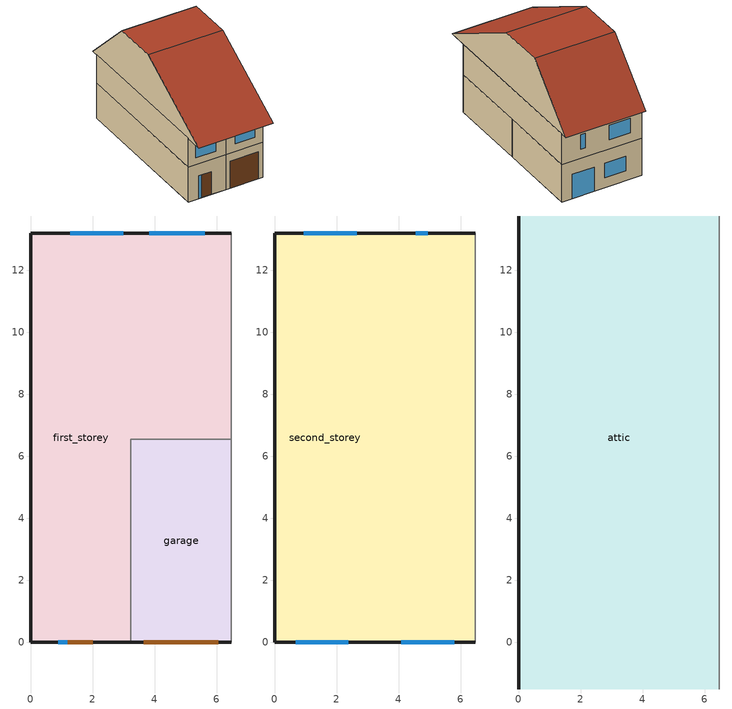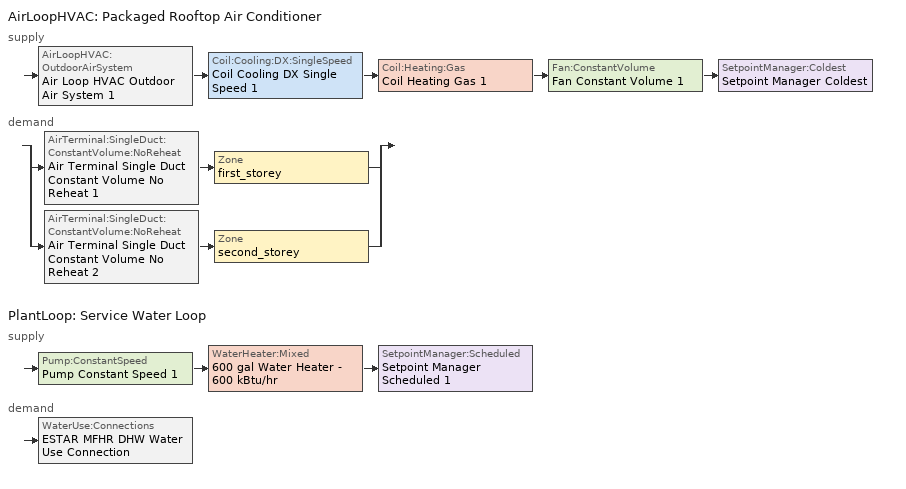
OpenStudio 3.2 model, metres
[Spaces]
first_storey
 floor ground (grd_floor): 6.47,13.2 6.47,6.55 3.24,6.55 3.24,0 0,0 0,13.2 z0
 wall outside (blu_wall): 6.47,13.2 0,13.2 0,0 z0:3.1
 wall outside (stone_tiled_wall): 0,0,3.1 0,0,0 0.9,0,0 0.9,0,2.02 2.01,0,2.02 2.01,0,0 3.24,0,0 3.24,0,3.1
 wall adiabatic (blu_wall): 6.47,6.55 6.47,13.2 z0:3.1
 wall to garage (partition): 3.24,0 3.24,6.55 6.47,6.55 z0:3.1
 window (window): 5.62,13.2 3.83,13.2 z0:2; 2.98,13.2 1.28,13.2 z0.81:2.01; 0.9,0 1.18,0 z0:2.02
 door (door): 1.18,0 2.01,0 z0:2.02
garage
 floor ground (grd_floor): 6.47,6.55 6.47,0 3.24,0 3.24,6.55 z0
 wall outside (stone_tiled_wall): 3.24,0 6.47,0 z0:3.1
 wall adiabatic (partition): 6.47,0 6.47,6.55 z0:3.1
 door (garage_door): 3.66,0 6.06,0 z0:2.4
second_storey
 floor to garage (flr_above_garage): 6.47,6.55 6.47,0 3.24,0 3.24,6.55 z3.1
 floor to first_storey: 6.47,13.2 6.47,6.55 3.24,6.55 3.24,0 0,0 0,13.2 z3.1
 wall outside (blu_wall): 6.47,13.2 0,13.2 0,0 3.24,0 z3.1:5.65
 wall outside (wood_wall): 3.24,0 6.47,0 z3.1:5.65
 wall adiabatic (partition): 6.47,0 6.47,13.2 z3.1:5.65
 window (window): 2.64,13.2 0.94,13.2 / 4.94,13.2 4.56,13.2 z3.86:5.06; 0.67,0 2.37,0 z3.71:4.91; 4.09,0 5.79,0 z3.77:4.97
attic
 floor outside (attic_flr): 6.47,13.76 6.47,13.2 0,13.2 0,13.76 z5.65; 6.47,0 6.47,-1.51 0,-1.51 0,0 z5.65
 floor to second_storey (attic_flr): 6.47,13.2 6.47,0 0,0 0,13.2 z5.65
 wall outside (blu_wall): 0,9.56,9.84 0,13.76,5.65 0,-1.51,5.65 0,5.75,9.84
 wall adiabatic (partition): 6.47,5.75,9.84 6.47,-1.51,5.65 6.47,13.76,5.65 6.47,9.56,9.84
 roof outside (roof): 6.47,5.75 6.47,9.56 0,9.56 0,5.75 z9.84; 0,5.75,9.84 0,-1.51,5.65 6.47,-1.51,5.65 6.47,5.75,9.84; 6.47,9.56,9.84 6.47,13.76,5.65 0,13.76,5.65 0,9.56,9.84
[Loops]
AirLoopHVAC 'Packaged Rooftop Air Conditioner'
 supply: AirLoopHVAC:OutdoorAirSystem 'Air Loop HVAC Outdoor Air System 1' > Coil:Cooling:DX:SingleSpeed 'Coil Cooling DX Single Speed 1' > Coil:Heating:Gas 'Coil Heating Gas 1' > Fan:ConstantVolume 'Fan Constant Volume 1' > SetpointManager:Coldest 'Setpoint Manager Coldest'
 demand: split
  | AirTerminal:SingleDuct:ConstantVolume:NoReheat 'Air Terminal Single Duct Constant Volume No Reheat 1' > Zone 'first_storey'
  | AirTerminal:SingleDuct:ConstantVolume:NoReheat 'Air Terminal Single Duct Constant Volume No Reheat 2' > Zone 'second_storey'
PlantLoop 'Service Water Loop'
 supply: Pump:ConstantSpeed 'Pump Constant Speed 1' > WaterHeater:Mixed '600 gal Water Heater - 600 kBtu/hr' > SetpointManager:Scheduled 'Setpoint Manager Scheduled 1'
 demand: WaterUse:Connections 'ESTAR MFHR DHW Water Use Connection'
[Building]
Building 1
[Site]
Ottawa=Macdonald-Cartier Intl AP: Latitude {deg}=45.317; Longitude {deg}=-75.667; Time Zone {hr}=-5; Elevation {m}=114.9
[ClimateZones]
Climate Zone Institution Name 1=ASHRAE; Climate Zone Document Name 1=ANSI/ASHRAE Standard 169; Climate Zone Document Year 1=2006; Climate Zone Institution Name 2=CEC; Climate Zone Document Name 2=California Climate Zone Descriptions; Climate Zone Document Year 2=1995
[SizingPeriod:DesignDay] Barometric Pressure {Pa}=99952; Sky Clearness=0; Rain Indicator=0; Snow Indicator=0; Day of Month=21; Daylight Saving Time Indicator=0; Humidity Indicating Type=Wetbulb; Dry-Bulb Temperature Range Modifier Type=DefaultMultipliers
Name | Maximum Dry-Bulb Temperature {C} | Daily Dry-Bulb Temperature Range {deltaC} | Humidity Indicating Conditions at Maximum Dry-Bulb | Wind Speed {m/s} | Wind Direction {deg} | Month | Day Type | Solar Model Indicator | ASHRAE Taub | ASHRAE Taud
Ottawa=Macdonald-Cartier Intl Ann Htg 99.6% Condns DB | -24.2 | 0 | -24.2 | 3.5 | 290 | 1 | WinterDesignDay | ASHRAEClearSky
Ottawa=Macdonald-Cartier Intl Ann Clg 1% Condns DB=>MWB | 29 | 10.1 | 20.8 | 4.6 | 220 | 7 | SummerDesignDay | ASHRAETau | 0.417 | 2.264
[Material:AirGap]
wall_air_gap: Thermal Resistance {m2-K/W}=0.15
[WindowMaterial:Blind]
Window Material Blind 1: Slat Width {m}=0.025; Slat Separation {m}=0.01875; Front Side Slat Beam Solar Reflectance=0.5; Back Side Slat Beam Solar Reflectance=0.5; Front Side Slat Diffuse Solar Reflectance=0.5; Back Side Slat Diffuse Solar Reflectance=0.5; Slat Beam Visible Transmittance=0
[Material] Roughness=Smooth
Name | Thickness {m} | Conductivity {W/m-K} | Density {kg/m3} | Specific Heat {J/kg-K}
blu_siding; roof_siding | 0.0176 | 0.16 | 1380 | 1000
blu_xps_board; floor_above_garage_xps; partition_xps; grd_flr_xps | 0.05 | 0.028 | 40 | 1500
blu_osb | 0.0127 | 0.102 | 650 | 1880
blu_batt_insulation; partition_batt_insulation | 0.14 | 0.05 | 19 | 960
blu_gypsum | 0.0127 | 0.159 | 800 | 1400
floor_above_garage_laminate; grd_flr_laminate | 0.019 | 0.158 | 608 | 1630
floor_above_garage_osb | 0.016 | 0.102 | 650 | 1880
floor_above_garage_batt_insulation | 0.3256 | 0.05 | 19 | 960
floor_above_garage_gypsum; partition_gypsum; attic_flr_gypsum | 0.0127 | 0.159 | 800 | 1090
attic_flr_batt_insulation | 0.462 | 0.05 | 19 | 960
grd_flr_osb | 0.12 | 0.102 | 650 | 1880
grd_flr_concrete | 0.1 | 1.95 | 2240 | 900
roof_plywood | 0.0127 | 0.115 | 544 | 121
brick_masonary | 0.81 | 1920 | 800 | 1400
wall_maple | 0.16 | 635 | 1630 | 1400
door_metal_surface | 0.002 | 45.28 | 7824 | 500
door_rigid_insulation | 0.023 | 0.03 | 43 | 1210
[Construction]
blu_wall: blu_siding, wall_air_gap, blu_xps_board, blu_osb, blu_batt_insulation, blu_gypsum
flr_above_garage: floor_above_garage_gypsum, floor_above_garage_xps, floor_above_garage_batt_insulation, floor_above_garage_osb, floor_above_garage_laminate
partition: partition_gypsum, partition_batt_insulation, partition_xps, partition_gypsum
attic_flr: attic_flr_gypsum, attic_flr_batt_insulation, attic_flr_gypsum
grd_floor: grd_flr_concrete, grd_flr_xps, grd_flr_osb, grd_flr_laminate
roof: roof_siding, roof_plywood
stone_tiled_wall: brick_masonary, wall_air_gap, blu_xps_board, blu_osb, blu_batt_insulation, blu_gypsum
wood_wall: wall_maple, wall_air_gap, blu_xps_board, blu_osb, blu_batt_insulation, blu_gypsum
window: window-layer
door: door_metal_surface, door_rigid_insulation, door_metal_surface
garage_door: door_metal_surface
[WindowMaterial:SimpleGlazingSystem]
window-layer: U-Factor {W/m2-K}=0.83; Solar Heat Gain Coefficient=0.6
[DesignSpecification:OutdoorAir]
189.1-2009 - Office - BreakRoom - CZ1-3 Ventilation 1: Outdoor Air Method=Sum; Outdoor Air Flow per Person {m3/s-person}=0.0035; Outdoor Air Flow per Floor Area {m3/s-m2}=0.00015
[ThermostatSetpoint:DualSetpoint]
Name | Heating Setpoint Temperature Schedule | Cooling Setpoint Temperature Schedule
Thermostat Setpoint Dual Setpoint 1; Thermostat Setpoint Dual Setpoint 3 | heating_setpoint | cooling_setpoint
Thermostat Setpoint Dual Setpoint 2; Thermostat Setpoint Dual Setpoint 4
[ShadingControl]
Shading Control 1: Shading Type=InteriorBlind; Shading Device Material=Window Material Blind 1; Multiple Surface Control Type=Sequential
[Space]
Name | Thermal Zone | Design Specification Outdoor Air Object
first_storey | first_storey | 189.1-2009 - Office - BreakRoom - CZ1-3 Ventilation 1
garage | garage
second_storey | second_storey | 189.1-2009 - Office - BreakRoom - CZ1-3 Ventilation 1
attic | attic
[ThermalZone] Use Ideal Air Loads=No
Name | Thermostat | Humidistat
first_storey | Thermostat Setpoint Dual Setpoint 1 | Zone Control Humidistat 1
garage | Thermostat Setpoint Dual Setpoint 2 | Zone Control Humidistat 2
second_storey | Thermostat Setpoint Dual Setpoint 3 | Zone Control Humidistat 3
attic | Thermostat Setpoint Dual Setpoint 4 | Zone Control Humidistat 4
[Sizing:Zone] Zone Cooling Design Supply Air Temperature Input Method=SupplyAirTemperature; Zone Cooling Design Supply Air Temperature {C}=14; Zone Cooling Design Supply Air Temperature Difference {deltaC}=11.11; Zone Heating Design Supply Air Temperature Input Method=SupplyAirTemperature; Zone Heating Design Supply Air Temperature {C}=40; Zone Heating Design Supply Air Temperature Difference {deltaC}=11.11; Zone Cooling Design Supply Air Humidity Ratio {kg-H2O/kg-air}=0.0085; Zone Heating Design Supply Air Humidity Ratio {kg-H2O/kg-air}=0.008; Cooling Design Air Flow Method=DesignDay; Heating Design Air Flow Method=DesignDay; Account for Dedicated Outdoor Air System=No; Dedicated Outdoor Air System Control Strategy=NeutralSupplyAir; Dedicated Outdoor Air Low Setpoint Temperature for Design {C}=autosize; Dedicated Outdoor Air High Setpoint Temperature for Design {C}=autosize
first_storey; garage; second_storey; attic
[Zone equipment]
first_storey: Air Terminal Single Duct Constant Volume No Reheat 1
second_storey: Air Terminal Single Duct Constant Volume No Reheat 2
[ZoneControl:Humidistat]
Zone Control Humidistat 1; Zone Control Humidistat 2; Zone Control Humidistat 3; Zone Control Humidistat 4
[Lights:Definition] Design Level Calculation Method=LightingLevel; Lighting Level {W}=105; Fraction Radiant=0.5; Fraction Visible=0.2
1st_storey_lights; 2nd_storey_lights
[ElectricEquipment:Definition] Design Level Calculation Method=EquipmentLevel
Name | Design Level {W} | Fraction Lost | Fraction Latent | Fraction Radiant
dryer | 2552 | 0.85
washer | 470 | 0.4 | 0.2 | 0
dining_products | 288 |  | 0.46 | 0.1
kitchen_products | 570 |  | 0.3
stove | 1000 | 0.2 | 0 | 0.41
fridge | 97.2
dish_washer | 1264 |  | 0.69
[People:Definition] Number of People Calculation Method=People; Number of People {people}=4; Fraction Radiant=0.3
1st_storey_people; 2nd_storey_people
[Lights] Fraction Replaceable=1
Name | Lights Definition | Space or SpaceType | Schedule
Lights 1 | 1st_storey_lights | first_storey | 1_storey_lights_sch
Lights 2 | 2nd_storey_lights | second_storey | 2_storey_lights_sch
[People] Multiplier=1
Name | People Definition | Space or SpaceType | Number of People Schedule | Activity Level Schedule
People 1 | 1st_storey_people | first_storey | 1st_floor_occupancy | 1st_storey_people_activity
People 2 | 2nd_storey_people | second_storey | 2nd_floor_occupancy | 2nd_storey_people_activity
[ElectricEquipment] Space or SpaceType=first_storey
Name | Electric Equipment Definition | Schedule
Electric Equipment 1 | dining_products | dining_products_sch
Electric Equipment 2 | dish_washer | dishwasher_sch
Electric Equipment 3 | dryer | dryer_sch
Electric Equipment 4 | fridge | always_on
Electric Equipment 5 | kitchen_products | kitchen_product_sch
Electric Equipment 6 | stove | stove_sch
Electric Equipment 7 | washer | clothes_washer
[SpaceInfiltration:EffectiveLeakageArea] Stack Coefficient=0.00029; Wind Coefficient=0.000231
Name | Space or SpaceType | Schedule | Effective Air Leakage Area {cm2}
Space Infiltration Effective Leakage Area 1 | first_storey | Always On Discrete 1 | 40
Space Infiltration Effective Leakage Area 2 | attic | Always On Discrete 2 | 51
Space Infiltration Effective Leakage Area 3 | second_storey | Always On Discrete 3 | 43
[AirLoopHVAC]
Packaged Rooftop Air Conditioner: Availability Schedule=Always On Discrete; Design Supply Air Flow Rate {m3/s}=autosize; Design Return Air Flow Fraction of Supply Air Flow=1
[Sizing:System]
Packaged Rooftop Air Conditioner: Type of Load to Size On=Total; Design Outdoor Air Flow Rate {m3/s}=Autosize; Central Heating Maximum System Air Flow Ratio=1; Preheat Design Temperature {C}=7; Preheat Design Humidity Ratio {kg-H2O/kg-Air}=0.008; Precool Design Temperature {C}=12.8; Precool Design Humidity Ratio {kg-H2O/kg-Air}=0.008; Central Cooling Design Supply Air Temperature {C}=12.8; Central Heating Design Supply Air Temperature {C}=40; Sizing Option=NonCoincident; 100% Outdoor Air in Cooling=Yes; 100% Outdoor Air in Heating=Yes; Central Cooling Design Supply Air Humidity Ratio {kg-H2O/kg-Air}=0.0085; Central Heating Design Supply Air Humidity Ratio {kg-H2O/kg-Air}=0.008; Cooling Design Air Flow Method=DesignDay; Cooling Design Air Flow Rate {m3/s}=0; Heating Design Air Flow Method=DesignDay; Heating Design Air Flow Rate {m3/s}=0; System Outdoor Air Method=ZoneSum; Zone Maximum Outdoor Air Fraction=1; Cooling Supply Air Flow Rate Per Floor Area {m3/s-m2}=0.00996765; Cooling Fraction of Autosized Cooling Supply Air Flow Rate=1; Cooling Supply Air Flow Rate Per Unit Cooling Capacity {m3/s-W}=3.94755e-05; Heating Supply Air Flow Rate Per Floor Area {m3/s-m2}=0.00996765; Heating Fraction of Autosized Heating Supply Air Flow Rate=1; Heating Fraction of Autosized Cooling Supply Air Flow Rate=1; Heating Supply Air Flow Rate Per Unit Heating Capacity {m3/s-W}=3.15882e-05; Cooling Design Capacity Method=CoolingDesignCapacity; Cooling Design Capacity {W}=autosize; Cooling Design Capacity Per Floor Area {W/m2}=234.7; Fraction of Autosized Cooling Design Capacity=1; Heating Design Capacity Method=HeatingDesignCapacity; Heating Design Capacity {W}=autosize; Heating Design Capacity Per Floor Area {W/m2}=157; Fraction of Autosized Heating Design Capacity=1; Central Cooling Capacity Control Method=OnOff
[Fan:ConstantVolume]
Fan Constant Volume 1: Availability Schedule=Always On Discrete; Pressure Rise {Pa}=500; Maximum Flow Rate {m3/s}=AutoSize
[Coil:Heating:Gas]
Coil Heating Gas 1: Availability Schedule=Always On Discrete; Gas Burner Efficiency=0.96; Nominal Capacity {W}=AutoSize; Parasitic Electric Load {W}=0; Parasitic Gas Load {W}=0
[Coil:Cooling:DX:SingleSpeed]
Coil Cooling DX Single Speed 1: Availability Schedule=Always On Discrete; Rated Total Cooling Capacity {W}=autosize; Rated Sensible Heat Ratio=autosize; Rated COP {W/W}=3; Rated Air Flow Rate {m3/s}=autosize; Rated Evaporator Fan Power Per Volume Flow Rate {W/(m3/s)}=773.3; Total Cooling Capacity Function of Temperature Curve=Curve Biquadratic 1; Total Cooling Capacity Function of Flow Fraction Curve=Curve Quadratic 1; Energy Input Ratio Function of Temperature Curve=Curve Biquadratic 2; Energy Input Ratio Function of Flow Fraction Curve=Curve Quadratic 2; Part Load Fraction Correlation Curve=Curve Quadratic 3; Minimum Outdoor Dry-Bulb Temperature for Compressor Operation {C}=-25; Condenser Type=AirCooled; Evaporative Condenser Effectiveness=0; Evaporative Condenser Air Flow Rate {m3/s}=Autosize; Evaporative Condenser Pump Rated Power Consumption {W}=Autosize; Crankcase Heater Capacity {W}=0; Maximum Outdoor Dry-Bulb Temperature for Crankcase Heater Operation {C}=0; Basin Heater Capacity {W/K}=0; Basin Heater Setpoint Temperature {C}=10
[Controller:OutdoorAir]
Controller Outdoor Air 1: Minimum Outdoor Air Flow Rate {m3/s}=Autosize; Maximum Outdoor Air Flow Rate {m3/s}=Autosize; Economizer Control Type=NoEconomizer; Economizer Control Action Type=ModulateFlow; Economizer Maximum Limit Dry-Bulb Temperature {C}=28; Economizer Maximum Limit Enthalpy {J/kg}=64000; Economizer Minimum Limit Dry-Bulb Temperature {C}=-100; Lockout Type=NoLockout; Minimum Limit Type=FixedMinimum; Controller Mechanical Ventilation=Controller Mechanical Ventilation 1; High Humidity Control=No; Heat Recovery Bypass Control Type=BypassWhenWithinEconomizerLimits
[Controller:MechanicalVentilation]
Controller Mechanical Ventilation 1: Availability Schedule=Always On Discrete
[AirLoopHVAC:OutdoorAirSystem]
Air Loop HVAC Outdoor Air System 1: Controller=Controller Outdoor Air 1
[AirTerminal:SingleDuct:ConstantVolume:NoReheat] Availability Schedule=Always On Discrete; Maximum Air Flow Rate {m3/s}=Autosize
Air Terminal Single Duct Constant Volume No Reheat 1; Air Terminal Single Duct Constant Volume No Reheat 2
[SetpointManager:Coldest]
Setpoint Manager Coldest: Control Variable=Temperature; Minimum Setpoint Temperature {C}=13; Maximum Setpoint Temperature {C}=50; Strategy=MinimumTemperature
[HeatExchanger:AirToAir:SensibleAndLatent]
ERV HX: Availability Schedule=Always On Discrete hvac_library; Nominal Supply Air Flow Rate {m3/s}=autosize; Sensible Effectiveness at 100% Heating Air Flow=0.5; Latent Effectiveness at 100% Heating Air Flow=0.5; Sensible Effectiveness at 75% Heating Air Flow=0.5; Latent Effectiveness at 75% Heating Air Flow=0.5; Sensible Effectiveness at 100% Cooling Air Flow=0.76; Latent Effectiveness at 100% Cooling Air Flow=0.5; Sensible Effectiveness at 75% Cooling Air Flow=0.5; Latent Effectiveness at 75% Cooling Air Flow=0.5; Nominal Electric Power {W}=0; Supply Air Outlet Temperature Control=No; Heat Exchanger Type=Rotary; Frost Control Type=ExhaustAirRecirculation; Threshold Temperature {C}=1.7; Economizer Lockout=Yes
[WaterUse:Equipment:Definition]
Water Use Equipment Definition 1: Peak Flow Rate {m3/s}=8.3e-05; Target Temperature Schedule=Hot Water Temperature
[PlantLoop]
Service Water Loop: Glycol Concentration=0; Maximum Loop Temperature {C}=60; Minimum Loop Temperature {C}=10; Plant Loop Volume {m3}=Autocalculate; Load Distribution Scheme=Optimal
[Sizing:Plant]
Service Water Loop: Loop Type=Heating; Design Loop Exit Temperature {C}=60; Loop Design Temperature Difference {deltaC}=5; Sizing Option=NonCoincident; Zone Timesteps in Averaging Window=1; Coincident Sizing Factor Mode=None
[SetpointManager:Scheduled]
Setpoint Manager Scheduled 1: Control Variable=Temperature; Schedule=SHW_Temperature_140F
[Pump:ConstantSpeed]
Pump Constant Speed 1: Rated Flow Rate {m3/s}=autosize; Rated Pump Head {Pa}=300; Rated Power Consumption {W}=autosize; Motor Efficiency=0.9; Fraction of Motor Inefficiencies to Fluid Stream=0; Pump Control Type=Intermittent; Design Power Sizing Method=PowerPerFlowPerPressure; Design Electric Power per Unit Flow Rate {W/(m3/s)}=348701.1; Design Shaft Power per Unit Flow Rate per Unit Head {W-s/m3-Pa}=1.28205
[WaterHeater:Mixed]
600 gal Water Heater - 600 kBtu/hr: Tank Volume {m3}=Autosize; Setpoint Temperature Schedule=SHW_Temperature_140F; Deadband Temperature Difference {deltaC}=2; Maximum Temperature Limit {C}=82.22222; Heater Control Type=Cycle; Heater Maximum Capacity {W}=Autosize; Heater Fuel Type=Electricity; Heater Thermal Efficiency=1; Off Cycle Parasitic Fuel Consumption Rate {W}=0; Off Cycle Parasitic Fuel Type=Electricity; Off Cycle Parasitic Heat Fraction to Tank=0.8; On Cycle Parasitic Fuel Consumption Rate {W}=0; On Cycle Parasitic Fuel Type=Electricity; Ambient Temperature Indicator=ThermalZone; Ambient Temperature Schedule=Water Heater Ambient Temp Schedule - 70F; Ambient Temperature Thermal Zone=first_storey; Off Cycle Loss Coefficient to Ambient Temperature {W/K}=1.3; On Cycle Loss Coefficient to Ambient Temperature {W/K}=1.3; Use Side Effectiveness=1; Source Side Effectiveness=1; Use Side Design Flow Rate {m3/s}=autosize; Source Side Design Flow Rate {m3/s}=autosize; Indirect Water Heating Recovery Time {hr}=1.5; Source Side Flow Control Mode=IndirectHeatPrimarySetpoint
[WaterHeater:Sizing]
600 gal Water Heater - 600 kBtu/hr: Design Mode=PeakDraw; Time Storage Can Meet Peak Draw {hr}=0.538503; Time for Tank Recovery {hr}=2; Nominal Tank Volume for Autosizing Plant Connections {m3}=1
[WaterUse:Connections]
ESTAR MFHR DHW Water Use Connection: Drain Water Heat Exchanger Type=None; Drain Water Heat Exchanger Destination=Plant; Water Use Equipment Name 1=Water Use Equipment 1
[WaterUse:Equipment]
Water Use Equipment 1: Water Use Equipment Definition=Water Use Equipment Definition 1; Space=first_storey; Flow Rate Fraction Schedule=dhw_load_profile
[Schedule:Constant] Value=1
Always On Discrete; Always On Discrete 1; Always On Discrete 2; Always On Discrete 3; Always On Discrete hvac_library
[Schedule:Ruleset]
1_storey_lights_sch: Default Day Schedule=Schedule Day 3
2_storey_lights_sch: Default Day Schedule=Schedule Day 4
kitchen_product_sch: Default Day Schedule=Schedule Day 1
stove_sch: Default Day Schedule=Schedule Day 2
dining_products_sch: Default Day Schedule=Schedule Day 5
clothes_washer: Default Day Schedule=Schedule Day 6
dishwasher_sch: Default Day Schedule=Schedule Day 7
dryer_sch: Default Day Schedule=Schedule Day 8
always_on: Default Day Schedule=Schedule Day 9
2nd_floor_occupancy: Default Day Schedule=Schedule Day 10
1st_floor_occupancy: Default Day Schedule=Schedule Day 11
1st_storey_people_activity: Default Day Schedule=Schedule Day 12
2nd_storey_people_activity: Default Day Schedule=Schedule Day 13
heating_setpoint: Default Day Schedule=Schedule Day 14
cooling_setpoint: Default Day Schedule=Schedule Day 15
Hot Water Temperature: Default Day Schedule=Hot Water Temperature Default; Summer Design Day Schedule=Hot Water Temperature Summer Design Day; Winter Design Day Schedule=Hot Water Temperature Winter Design Day
SHW_Temperature_140F: Default Day Schedule=SHW_Temperature_140F_Default; Summer Design Day Schedule=SHW_Temperature_140F_Summer_Design_Day; Winter Design Day Schedule=SHW_Temperature_140F_Winter_Design_Day
Water Heater Ambient Temp Schedule - 70F: Default Day Schedule=Water Heater Ambient Temp Schedule - 70F_Default; Summer Design Day Schedule=Water Heater Ambient Temp Schedule - 70F_Summer_Design_Day; Winter Design Day Schedule=Water Heater Ambient Temp Schedule - 70F_Winter_Design_Day
dhw_load_profile: Default Day Schedule=Schedule Day 33
[Schedule:Day]
Schedule Day 3: 7, 0, 0, 8, 0, 1, 17, 0, 0, 23, 0, 1, 24, 0, 0
Schedule Day 4: 7, 0, 0, 8, 0, 1, 17, 0, 0, 23, 0, 0.67, 24, 0, 0
Schedule Day 1: 7, 0, 0, 7, 10, 1, 17, 30, 0, 17, 35, 1, 24, 0, 0
Schedule Day 2: 7, 30, 0, 7, 45, 0.95, 17, 30, 0, 17, 45, 1, 24, 0, 0
Schedule Day 5: 18, 0, 0, 20, 0, 1, 24, 0, 0
Schedule Day 6: 19, 0, 0, 19, 30, 0.15, 19, 50, 0.5, 20, 0, 1, 24, 0, 0
Schedule Day 7: 19, 0, 0, 19, 15, 0.1, 19, 30, 0.7, 20, 0, 0.2, 24, 0, 0
Schedule Day 8: 20, 0, 0, 20, 10, 0.3, 20, 15, 1, 20, 20, 0.4, 24, 0, 0.301549
Schedule Day 9: 24, 0, 0.3
Schedule Day 10: 7, 0, 1, 22, 0, 0, 23, 0, 0.5, 24, 0, 1
Schedule Day 11: 7, 0, 0, 8, 0, 1, 16, 30, 0, 17, 30, 0.5, 22, 0, 1, 23, 0, 0.5, 24, 0, 0
Schedule Day 12: 7, 0, 0, 8, 0, 108, 23, 0, 180, 24, 0, 0
Schedule Day 13: 24, 0, 72
Schedule Day 14: 24, 0, 21
Schedule Day 15: 24, 0, 24
Hot Water Temperature Default; Hot Water Temperature Summer Design Day; Hot Water Temperature Winter Design Day: 24, 0, 67
SHW_Temperature_140F_Default; SHW_Temperature_140F_Summer_Design_Day; SHW_Temperature_140F_Winter_Design_Day: 24, 0, 60
Water Heater Ambient Temp Schedule - 70F_Default; Water Heater Ambient Temp Schedule - 70F_Summer_Design_Day; Water Heater Ambient Temp Schedule - 70F_Winter_Design_Day: 24, 0, 21.11
Schedule Day 33: 6, 50, 0, 6, 55, 0.58, 7, 0, 0.72, 7, 5, 0.0725, 7, 45, 0, 7, 50, 0.65, 7, 55, 0.74, 8, 0, 0.08, 18, 30, 0, 18, 35, 0.67, 18, 40, 0.74, 18, 45, 0.24, 19, 0, 0, 19, 5, 0.4, 19, 10, 0.09, 19, 30, 0, 19, 35, 0.025, 20, 0, 0, 20, 5, 0.21, 20, 45, 0, 20, 50, 0.21, 21, 0, 0.08, 21, 5, 0, 21, 10, 1, 21, 30, 0, 21, 35, 0.63, 21, 45, 0.73, 24, 0, 0
[Curve:Biquadratic] Minimum Value of x=17; Maximum Value of x=22; Minimum Value of y=13; Maximum Value of y=46
Name | Coefficient1 Constant | Coefficient2 x | Coefficient3 x**2 | Coefficient4 y | Coefficient5 y**2 | Coefficient6 x*y
Curve Biquadratic 1 | 0.942588 | 0.00954335 | 0.00068377 | -0.0110427 | 5.249e-06 | -9.72e-06
Curve Biquadratic 2 | 0.342414 | 0.034885 | -0.0006237 | 0.00497722 | 0.000437951 | -0.000728028
[Curve:Quadratic]
Name | Coefficient1 Constant | Coefficient2 x | Coefficient3 x**2 | Minimum Value of x | Maximum Value of x
Curve Quadratic 1 | 0.8 | 0.2 | 0 | 0.5 | 1.5
Curve Quadratic 2 | 1.1552 | -0.1808 | 0.0256 | 0.5 | 1.5
Curve Quadratic 3 | 0.85 | 0.15 | 0 | 0 | 1
